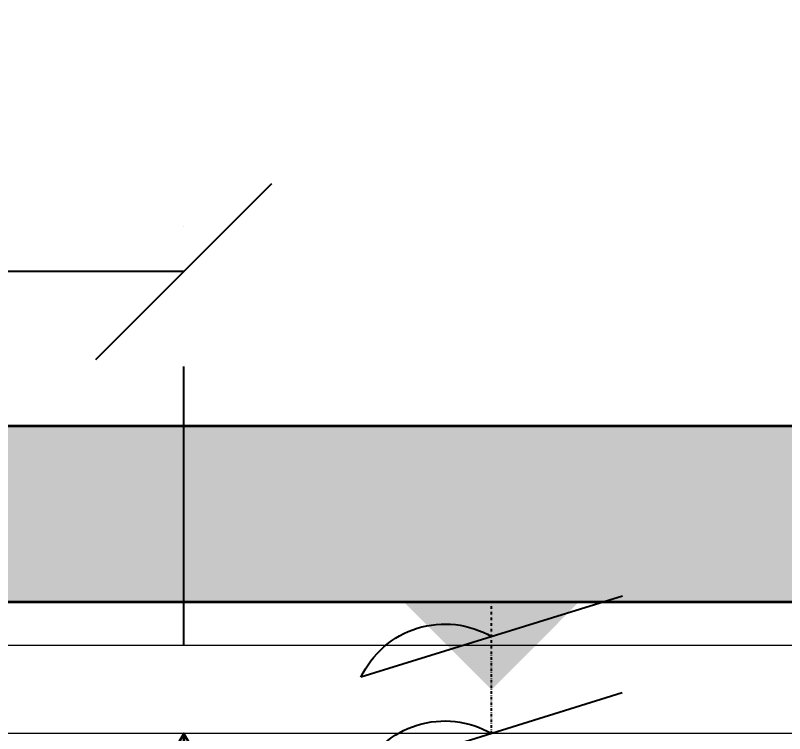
# Model space of a CAD drawing. Header units: inches. Extents: x -12418 to 57169, y -29325 to 19878.
# Drawn here: x 32080 to 32956, y -2847 to -2031 of the extents above; entities that cross this region are included whole.
import ezdxf

# ---------------------------------------------------------------- set-up
doc = ezdxf.new("R2010")
doc.units = ezdxf.units.IN
doc.header["$LTSCALE"] = 25
doc.header["$MEASUREMENT"] = 0
doc.linetypes.add('DASHDOT', pattern=[25.4, 12.7, -6.35, 0, -6.35])
doc.layers.get('0').update_dxf_attribs({"color": 8})
doc.layers.get('Defpoints').update_dxf_attribs({"color": 8})
doc.layers.add('0 @ 50', color=8, linetype='Continuous')
doc.layers.add('T-WIRE', color=140, linetype='Continuous')
for name, color, linetype, lineweight in [('00-Ground Floor$0$Walls', 251, 'Continuous', 5), ('E-LITE-CLNG-CNDT', 6, 'DASHDOT', 35), ('T-CABL-TRAY', 60, 'Continuous', 35), ('T-DATA-CLNG-COND', 51, 'DASHDOT', 25), ('T-DATA-CLNG-COND @ 100', 51, 'DASHDOT', 25), ('T-DATA-DEVC-TYPE', 2, 'Continuous', 25), ('T-DATA-DIM', 251, 'DASHDOT', 25), ('T-DATA-WALL @ 100', 33, 'Continuous', 35)]:
    doc.layers.add(name, color=color, linetype=linetype, lineweight=lineweight)
doc.styles.add('DC_Simplex', font='SIMPLEX.shx', dxfattribs={"width": 0.7})
doc.dimstyles.new('DevCad-MM', dxfattribs={"dimscale": 0.01, "dimtxt": 2, "dimasz": 2, "dimexe": 1, "dimexo": 1, "dimgap": 0.6, "dimtad": 1, "dimdec": 0, "dimrnd": 10, "dimzin": 1, "dimdsep": 46, "dimtxsty": 'DC_Simplex', "dimblk1": 'OBLIQUE', "dimblk2": 'OBLIQUE', "dimsah": 1, "dimcen": 3, "dimclrd": 256, "dimclre": 256, "dimclrt": 45, "dimadec": 0, "dimazin": 0, "dimtfac": 1, "dimtdec": 0, "dimtix": 1, "dimtmove": 2, "dimatfit": 2, "dimldrblk": 'OBLIQUE', "dimfxl": 1, "dimtolj": 1, "dimtzin": 0, "dimarcsym": 0})

# ---------------------------------------------------------------- blocks, each defined once
blk = doc.blocks.new('00-Ground Floor')
at = {"layer": '00-Ground Floor$0$Walls'}
for p, q in [((36049.51, -2747.43, 0), (31349.51, -2747.43, 0)), ((35949.51, -2847.43, 0), (31449.51, -2847.43, 0))]:
    blk.add_line(p, q, dxfattribs=at)
blk = doc.blocks.new('*U30')
blk.add_hatch(color=254).paths.add_polyline_path([(1.75, 3.0308), (0.0003, 3.0309), (0, 0)])
blk.add_line((0, 0), (0.0003, 3.0309))
blk.add_lwpolyline([(1.75, 3.0308), (0, 0), (-1.75, 3.0311)], close=True)
at = {"layer": 'T-DATA-DEVC-TYPE', "style": 'DC_Simplex', "width": 0.7, "flags": 8}
blk.add_attdef('DC_TYPE', (2.6822, 5.6339), '', height=2, rotation=360, dxfattribs=at)
blk = doc.blocks.new('*U121')
at = {"lineweight": 0}
h = blk.add_hatch(dxfattribs=at)
h.set_pattern_fill('HEX', color=253, scale=8, angle=180, style=0)
h.set_pattern_definition([(180, (-21275.12, -3e-10), (6e-13, -43.99409), [25.4, -50.8]), (300, (-21275.12, -3e-10), (38.1, 21.997045), [25.4, -50.8]), (240, (-21300.52, -3e-10), (38.1, -21.997045), [25.4, -50.8])])
h.paths.add_polyline_path([(-6250, 200), (-6250, 0), (0, 0), (0, 200)])
at = {"color": 0}
for p, q in [((0, 200), (-6250, 200)), ((0, 0), (-6250, 0))]:
    blk.add_line(p, q, dxfattribs=at)
blk = doc.blocks.new('*U73')
blk.add_hatch(color=256).paths.add_polyline_path([(0, -1), (1, 0), (0, 1)])
blk = doc.blocks.new('W-TEL')
blk.add_line((-66, -212.7), (66, 212.7))
blk.add_arc((130.7, 76), 151.2, 115.3301, 210.179)
blk = doc.blocks.new('*U119')
at = {"layer": 'T-WIRE', "xscale": -0.006999999999825377, "yscale": 0.006999999999970897, "zscale": 0.006999999999999999}
for p in [(0, 0), (1.102, -0.0025)]:
    blk.add_blockref('W-TEL', p, dxfattribs=at)
blk = doc.blocks.new('_OBLIQUE')
at = {"color": 0, "linetype": 'ByBlock'}
blk.add_line((-0.5, -0.5), (0.5, 0.5), dxfattribs=at)
blk = doc.blocks.new('*D173')
at = {"layer": 'Defpoints', "color": 0, "transparency": 16777216}
for p in [(31449.51, -2322.08), (31449.51, -2847.43, 0), (32272.11, -2847.43, 0)]:
    blk.add_point(p, dxfattribs=at)
at = {"layer": 'T-DATA-DIM', "lineweight": -2, "transparency": 16777216}
for p, q in [((31449.51, -2747.43), (31449.51, -2222.08)), ((32272.11, -2747.43), (32272.11, -2222.08)), ((32272.11, -2322.08), (31449.51, -2322.08))]:
    blk.add_line(p, q, dxfattribs=at)
at = {"layer": 'T-DATA-DIM', "lineweight": -2, "transparency": 16777216, "xscale": 200, "yscale": 200, "zscale": 200, "rotation": 180}
blk.add_blockref('_OBLIQUE', (31449.51, -2322.08), dxfattribs=at)
at = {"layer": 'T-DATA-DIM', "lineweight": -2, "transparency": 16777216, "xscale": 200, "yscale": 200, "zscale": 200}
blk.add_blockref('_OBLIQUE', (32272.11, -2322.08), dxfattribs=at)
at = {"layer": 'T-DATA-DIM', "color": 45, "transparency": 16777216, "insert": (31860.81, -2162.08), "char_height": 200, "attachment_point": 5, "style": 'DC_Simplex'}
blk.add_mtext('\\A1;820', dxfattribs=at)

msp = doc.modelspace()

# ---------------------------------------------------------------- linework, layer by layer
at = {"layer": 'T-DATA-CLNG-COND', "ltscale": 0.01, "elevation": 0}
msp.add_lwpolyline([(32622.11, -2847.43), (32622.11, -2697.43)], dxfattribs=at)

# ---------------------------------------------------------------- block references
at = {"layer": '0 @ 50', "xscale": 100, "yscale": 100, "zscale": 100, "rotation": 90.00000000000001}
msp.add_blockref('*U119', (32622.11, -2847.41, 0), dxfattribs=at)
at = {"layer": 'E-LITE-CLNG-CNDT'}
msp.add_blockref('00-Ground Floor', (0, 0), dxfattribs=at)
at = {"layer": 'T-CABL-TRAY', "linetype": 'Continuous', "rotation": 180}
msp.add_blockref('*U121', (29876.89, -2497.43, 0), dxfattribs=at)
at = {"layer": 'T-DATA-CLNG-COND @ 100', "xscale": -100, "yscale": 100, "zscale": 100, "rotation": 90.00000000001782}
msp.add_blockref('*U73', (32622.11, -2697.43), dxfattribs=at)
at = {"layer": 'T-DATA-WALL @ 100'}
ref = msp.add_blockref('*U30', (32272.11, -2847.43, 0), dxfattribs=dict(at, xscale=100, yscale=100, zscale=100, rotation=180))
ref.add_attrib('DC_TYPE', 'T', (32202.67, -3455.9, 0), dxfattribs={"layer": 'T-DATA-DEVC-TYPE', "height": 200, "style": 'DC_Simplex', "width": 0.7, "flags": 8})

# ---------------------------------------------------------------- dimensions: what is measured, and where the dimension line sits
at = {"layer": 'T-DATA-DIM'}
dim = msp.add_linear_dim(base=(31449.51, -2322.08), p1=(32272.11, -2847.43, 0), p2=(31449.51, -2847.43, 0), dimstyle='DevCad-MM', dxfattribs=at)
dim.commit()
dim.dimension.update_dxf_attribs({"geometry": '*D173', "text_midpoint": (31860.81, -2162.08)})

doc.saveas('drawing.dxf')
